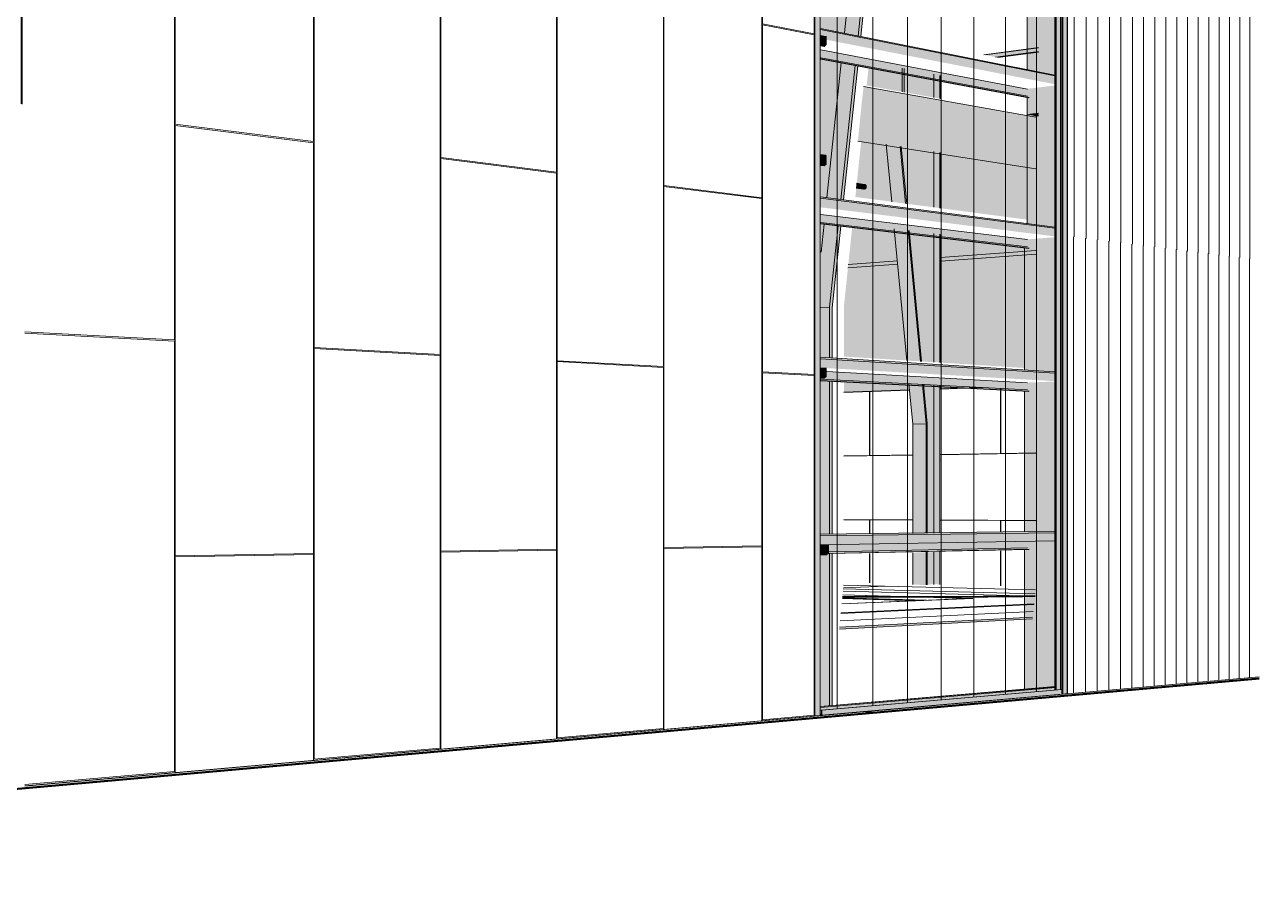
# Model space of a CAD drawing. Header units: inches. Extents: x 30681 to 92461, y -36095 to 66.
# Drawn here: x 30683.436 to 30683.992, y 59.827 to 60.216 of the extents above; entities that cross this region are included whole.
import ezdxf

# ---------------------------------------------------------------- set-up
doc = ezdxf.new("R2010")
doc.units = ezdxf.units.IN
doc.header["$MEASUREMENT"] = 0
doc.linetypes.add('Dash 1_16_', pattern=[0.125, 0.0625, -0.0625])
doc.linetypes.add('Hidden', pattern=[0.28125, 0.1875, -0.09375])
for name, color, linetype, lineweight in [('A-CLNG', 13, 'Continuous', 13), ('A-FLOR', 192, 'Continuous', 13), ('A-FLOR-CLRS', 90, 'Dash 1_16_', 9), ('A-FLOR-OTLN', 90, 'Continuous', 9), ('A-GLAZ-CURT', 52, 'Continuous', 9), ('A-GLAZ-CWMG', 51, 'Continuous', 9), ('A-PROP-SBCK', 71, 'Hidden', 50), ('A-WALL', 113, 'Continuous', 13), ('A-WALL-PATT', 111, 'Continuous', 13), ('C-TOPO', 7, 'Continuous', 9), ('Conc', 7, 'Continuous', 9), ('L-SITE-WALL', 31, 'Continuous', 13), ('M-HVAC-DUCT', 70, 'Continuous', 9), ('Q-SPCQ', 91, 'Continuous', 9), ('S-BEAM', 12, 'Continuous', 9)]:
    doc.layers.add(name, color=color, linetype=linetype, lineweight=lineweight)

# ---------------------------------------------------------------- blocks, each defined once
blk = doc.blocks.new('FP_14-Entrance - Xcel')
at = {"layer": 'A-WALL-PATT', "lineweight": 9}
for p, q in [((-2803.59179, 60.3128), (-2803.59179, 60.42628)), ((-2803.59132, 60.3133), (-2803.59132, 60.42616)), ((-2803.50705, 60.29677), (-2803.50705, 60.40367)), ((-2803.50663, 60.29613), (-2803.50663, 60.40356)), ((-2803.43085, 60.28129), (-2803.43085, 60.38334)), ((-2803.43048, 60.28175), (-2803.43048, 60.38324)), ((-2803.36196, 60.2683), (-2803.36196, 60.36495)), ((-2803.36162, 60.26773), (-2803.36162, 60.36486)), ((-2803.29937, 60.25555), (-2803.29937, 60.34825)), ((-2803.29906, 60.25597), (-2803.29906, 60.34817)), ((-2803.24227, 60.24482), (-2803.24227, 60.33301)), ((-2803.24198, 60.24431), (-2803.24198, 60.33294)), ((-2803.18995, 60.23412), (-2803.18995, 60.31905)), ((-2803.18969, 60.23451), (-2803.18969, 60.31898)), ((-2803.59132, 60.3133), (-2803.50705, 60.29677)), ((-2803.59179, 60.2005), (-2803.59179, 60.3128)), ((-2803.59132, 60.31271), (-2803.50705, 60.29621)), ((-2803.59132, 60.20044), (-2803.59132, 60.31271)), ((-2803.14184, 60.22512), (-2803.14184, 60.30622)), ((-2803.1416, 60.22465), (-2803.1416, 60.30615)), ((-2803.50705, 60.18986), (-2803.50705, 60.29621)), ((-2803.50663, 60.18981), (-2803.50663, 60.29613)), ((-2803.09745, 60.21601), (-2803.09745, 60.29437)), ((-2803.09723, 60.21637), (-2803.09723, 60.29431)), ((-2803.43085, 60.1803), (-2803.43085, 60.28129)), ((-2803.43048, 60.28175), (-2803.36196, 60.2683)), ((-2803.36196, 60.2678), (-2803.43048, 60.28122)), ((-2803.43048, 60.18025), (-2803.43048, 60.28122)), ((-2803.36196, 60.074), (-2803.36196, 60.2678)), ((-2803.36162, 60.17111), (-2803.36162, 60.26773)), ((-2803.29937, 60.16332), (-2803.29937, 60.25555)), ((-2803.29906, 60.25597), (-2803.24227, 60.24482)), ((-2803.29906, 60.25549), (-2803.24227, 60.24436)), ((-2803.29906, 60.07059), (-2803.29906, 60.25549)), ((-2803.24227, 60.06752), (-2803.24227, 60.24436)), ((-2803.24198, 60.15614), (-2803.24198, 60.24431)), ((-2803.18995, 60.14962), (-2803.18995, 60.23412)), ((-2803.18969, 60.23451), (-2803.14184, 60.22512)), ((-2803.14184, 60.2247), (-2803.18969, 60.23407)), ((-2803.18969, 60.06468), (-2803.18969, 60.23407)), ((-2803.14184, 60.06209), (-2803.14184, 60.2247)), ((-2803.1416, 60.14357), (-2803.1416, 60.22465)), ((-2803.09745, 60.13805), (-2803.09745, 60.21601)), ((-2803.09723, 60.21637), (-2803.07402, 60.21182)), ((-2803.09723, 60.21596), (-2803.07402, 60.21142)), ((-2803.09723, 60.05967), (-2803.09723, 60.21596)), ((-2803.29937, 60.16332), (-2803.36162, 60.17111)), ((-2803.36162, 60.1706), (-2803.29937, 60.16284)), ((-2803.36162, 59.97685), (-2803.36162, 60.1706)), ((-2803.29937, 59.9779), (-2803.29937, 60.16284)), ((-2803.18995, 60.14962), (-2803.24198, 60.15614)), ((-2803.24198, 60.15568), (-2803.18995, 60.14918)), ((-2803.24198, 59.97888), (-2803.24198, 60.15568)), ((-2803.18995, 59.97976), (-2803.18995, 60.14918)), ((-2803.09745, 60.13805), (-2803.1416, 60.14357)), ((-2803.1416, 60.14315), (-2803.09745, 60.13764)), ((-2803.1416, 59.98058), (-2803.1416, 60.14315)), ((-2803.09745, 59.98132), (-2803.09745, 60.13764)), ((-2803.36196, 60.074), (-2803.42931, 60.07764)), ((-2803.36196, 60.07349), (-2803.42931, 60.07711)), ((-2803.36196, 59.87969), (-2803.36196, 60.07349)), ((-2803.24227, 60.06752), (-2803.29906, 60.07059)), ((-2803.29906, 59.88522), (-2803.29906, 60.07011)), ((-2803.24227, 60.06706), (-2803.29906, 60.07011)), ((-2803.24227, 59.89022), (-2803.24227, 60.06706)), ((-2803.14184, 60.06209), (-2803.18969, 60.06468)), ((-2803.18969, 59.89485), (-2803.18969, 60.06424)), ((-2803.14184, 60.06167), (-2803.18969, 60.06424)), ((-2803.14184, 59.89905), (-2803.14184, 60.06167)), ((-2803.07402, 60.05842), (-2803.09723, 60.05967)), ((-2803.09723, 59.90298), (-2803.09723, 60.05927)), ((-2803.07402, 60.05802), (-2803.09723, 60.05927)), ((-2803.18995, 59.97976), (-2803.24198, 59.97888)), ((-2803.09745, 59.98132), (-2803.1416, 59.98058)), ((-2803.1416, 59.98015), (-2803.09745, 59.98092)), ((-2803.1416, 59.89865), (-2803.1416, 59.98015)), ((-2803.09745, 59.90255), (-2803.09745, 59.98092)), ((-2803.29937, 59.9779), (-2803.36162, 59.97685)), ((-2803.36162, 59.97635), (-2803.29937, 59.97742)), ((-2803.36162, 59.87922), (-2803.36162, 59.97635)), ((-2803.29937, 59.88472), (-2803.29937, 59.97742)), ((-2803.24198, 59.97842), (-2803.18995, 59.97932)), ((-2803.24198, 59.88979), (-2803.24198, 59.97842)), ((-2803.18995, 59.89438), (-2803.18995, 59.97932)), ((-2803.09723, 59.90298), (-2803.07402, 59.90502)), ((-2803.18969, 59.89485), (-2803.14184, 59.89905)), ((-2803.29906, 59.88522), (-2803.24227, 59.89022)), ((-2803.42931, 59.87377), (-2803.36196, 59.87969))]:
    blk.add_line(p, q, dxfattribs=at)
blk = doc.blocks.new('FP_28-Entrance - Xcel')
at = {"layer": 'A-WALL-PATT', "lineweight": 9}
for p, q in [((-2802.99013, 60.05212), (-2802.99013, 60.0229)), ((-2802.98997, 60.0229), (-2802.98997, 60.05211)), ((-2803.04907, 60.05076), (-2803.04907, 60.02201)), ((-2803.04892, 60.02201), (-2803.04892, 60.05077)), ((-2803.02957, 60.02215), (-2803.06055, 60.02169)), ((-2803.04907, 60.02201), (-2803.06055, 60.02184)), ((-2803.02957, 60.02231), (-2803.04892, 60.02201)), ((-2802.97413, 60.02298), (-2803.0172, 60.02234)), ((-2802.99013, 60.0229), (-2803.0172, 60.02249)), ((-2802.97413, 60.02314), (-2802.98997, 60.0229)), ((-2803.02957, 59.99302), (-2803.06055, 59.99317)), ((-2803.04907, 59.99296), (-2803.06055, 59.99302)), ((-2803.04907, 59.99296), (-2803.04907, 59.98668)), ((-2803.04892, 59.98668), (-2803.04892, 59.99296)), ((-2803.02957, 59.99287), (-2803.04892, 59.99296)), ((-2802.97413, 59.99276), (-2803.0172, 59.99296)), ((-2802.99013, 59.99268), (-2803.0172, 59.99281)), ((-2802.99013, 59.99268), (-2802.99013, 59.98744)), ((-2802.98997, 59.98744), (-2802.98997, 59.99268)), ((-2802.97413, 59.9926), (-2802.98997, 59.99268)), ((-2803.04907, 59.97785), (-2803.04907, 59.96466)), ((-2803.04892, 59.96466), (-2803.04892, 59.97785)), ((-2802.99013, 59.97911), (-2802.99013, 59.96323)), ((-2802.98997, 59.96323), (-2802.98997, 59.97911))]:
    blk.add_line(p, q, dxfattribs=at)
blk = doc.blocks.new('FP_36-Entrance - Xcel')
at = {"layer": 'A-WALL-PATT', "lineweight": 9}
for p, q in [((-2803.06368, 59.90793), (-2803.06368, 60.4442)), ((-2803.04759, 59.90932), (-2803.04759, 60.43879)), ((-2803.03197, 59.91066), (-2803.03197, 60.43353)), ((-2803.01681, 59.91197), (-2803.01681, 60.42843)), ((-2803.00208, 59.91323), (-2803.00208, 60.42348)), ((-2802.98778, 59.91447), (-2802.98778, 60.41866)), ((-2802.97387, 59.91566), (-2802.97387, 60.41398))]:
    blk.add_line(p, q, dxfattribs=at)
blk = doc.blocks.new('FP_37-Entrance - Xcel')
at = {"layer": 'A-WALL-PATT', "lineweight": 9}
for p, q in [((-2802.95692, 60.12043), (-2802.95692, 60.41252)), ((-2802.95156, 60.11976), (-2802.95156, 60.41069)), ((-2802.94627, 60.11909), (-2802.94627, 60.40889)), ((-2802.94103, 60.11844), (-2802.94103, 60.4071)), ((-2802.93585, 60.11779), (-2802.93585, 60.40534)), ((-2802.93072, 60.11715), (-2802.93072, 60.40359)), ((-2802.92565, 60.11652), (-2802.92565, 60.40186)), ((-2802.92064, 60.11589), (-2802.92064, 60.40015)), ((-2802.91568, 60.11527), (-2802.91568, 60.39846)), ((-2802.91077, 60.11465), (-2802.91077, 60.39679)), ((-2802.90592, 60.11405), (-2802.90592, 60.39513)), ((-2802.90111, 60.11345), (-2802.90111, 60.3935)), ((-2802.89636, 60.11285), (-2802.89636, 60.39188)), ((-2802.89165, 60.11226), (-2802.89165, 60.39027)), ((-2802.887, 60.11168), (-2802.887, 60.38869)), ((-2802.88239, 60.1111), (-2802.88239, 60.38712)), ((-2802.87783, 60.11053), (-2802.87783, 60.38556))]:
    blk.add_line(p, q, dxfattribs=at)
blk = doc.blocks.new('FP_38-Entrance - Xcel')
at = {"layer": 'A-WALL-PATT', "lineweight": 9}
for p, q in [((-2802.95717, 59.91497), (-2802.95717, 60.12046)), ((-2802.95181, 59.91544), (-2802.95181, 60.11979)), ((-2802.94651, 59.91591), (-2802.94651, 60.11912)), ((-2802.94127, 59.91637), (-2802.94127, 60.11847)), ((-2802.93609, 59.91683), (-2802.93609, 60.11782)), ((-2802.93096, 59.91729), (-2802.93096, 60.11718)), ((-2802.92589, 59.91773), (-2802.92589, 60.11655)), ((-2802.92087, 59.91818), (-2802.92087, 60.11592)), ((-2802.91591, 59.91861), (-2802.91591, 60.1153)), ((-2802.911, 59.91905), (-2802.911, 60.11468)), ((-2802.90614, 59.91948), (-2802.90614, 60.11407)), ((-2802.90133, 59.9199), (-2802.90133, 60.11347)), ((-2802.89658, 59.92032), (-2802.89658, 60.11288)), ((-2802.89187, 59.92074), (-2802.89187, 60.11229)), ((-2802.88721, 59.92115), (-2802.88721, 60.11171)), ((-2802.8826, 59.92156), (-2802.8826, 60.11113)), ((-2802.87804, 59.92196), (-2802.87804, 60.11056))]:
    blk.add_line(p, q, dxfattribs=at)

msp = doc.modelspace()

# ---------------------------------------------------------------- hatches: boundary and pattern name
at = {"layer": 'A-FLOR'}
msp.add_hatch(color=256, dxfattribs=at).paths.add_polyline_path([(30683.8028, 59.94382), (30683.88965, 59.94838), (30683.88965, 59.94924), (30683.8028, 59.94475)], flags=0)
at = {"layer": 'A-GLAZ-CWMG'}
for points in [[(30683.79168, 59.90472), (30683.79168, 60.44979), (30683.78843, 60.44877), (30683.78843, 60.43402), (30683.78881, 60.43386), (30683.78881, 60.28881), (30683.79128, 60.28813), (30683.79128, 59.90474)], [(30683.79168, 59.90472), (30683.79407, 59.90493), (30683.79407, 60.44686), (30683.79294, 60.44936), (30683.79168, 60.44979), (30683.79168, 59.93582)], [(30683.90332, 59.91457), (30683.90524, 59.91474), (30683.90524, 60.41348), (30683.90332, 60.41009), (30683.90332, 59.93571)], [(30683.90034, 59.91641), (30683.90216, 59.91659), (30683.90216, 60.41042), (30683.90112, 60.41077), (30683.90003, 60.40886), (30683.90034, 60.40876), (30683.90034, 59.9166)], [(30683.90016, 59.91639), (30683.90034, 59.91641), (30683.90034, 60.40876), (30683.90016, 60.40841), (30683.90016, 59.9166)], [(30683.90316, 59.91485), (30683.90316, 60.41006), (30683.90216, 60.41042), (30683.90216, 59.91656), (30683.90282, 59.91659), (30683.90282, 59.91487)], [(30683.90332, 59.91457), (30683.90332, 60.41009), (30683.90313, 60.41004), (30683.90313, 59.91458)], [(30683.79411, 59.90849), (30683.90016, 59.91751), (30683.90016, 59.91786), (30683.79411, 59.90889)], [(30683.79412, 59.90552), (30683.79468, 59.90557), (30683.79468, 59.90719), (30683.79459, 59.9072), (30683.79459, 59.9073), (30683.89974, 59.91635), (30683.89974, 59.91747), (30683.79412, 59.90849), (30683.79412, 59.90719)], [(30683.79473, 59.90499), (30683.90278, 59.91453), (30683.90278, 59.9166), (30683.79473, 59.90729)], [(30683.79473, 59.90499), (30683.79473, 59.90729), (30683.79454, 59.9073), (30683.79454, 59.90721), (30683.79464, 59.9072), (30683.79464, 59.90509), (30683.79443, 59.90511), (30683.79408, 59.90505), (30683.79408, 59.90503), (30683.79443, 59.90501)], [(30683.79408, 59.90507), (30683.79443, 59.90511), (30683.79408, 59.90513)]]:
    msp.add_hatch(color=256, dxfattribs=at).paths.add_polyline_path(points, flags=0)
h = msp.add_hatch(color=256, dxfattribs=at)
h.paths.add_polyline_path([(30683.89974, 59.91635), (30683.90016, 59.91639), (30683.90016, 59.91751), (30683.89974, 59.91747), (30683.89974, 59.9166)], flags=0)
h.paths.add_polyline_path([(30683.90016, 59.91786), (30683.90016, 60.40846), (30683.89964, 60.40832), (30683.89964, 59.91789), (30683.89974, 59.91788)], flags=0)
at = {"layer": 'L-SITE-WALL'}
for points in [[(30683.90524, 60.12078), (30683.90542, 60.1208), (30683.90542, 60.41353), (30683.90524, 60.41348), (30683.90524, 60.1215)], [(30683.90542, 59.91473), (30683.90542, 60.1208), (30683.90524, 60.12078), (30683.90524, 59.91474)]]:
    msp.add_hatch(color=256, dxfattribs=at).paths.add_polyline_path(points, flags=0)
h = msp.add_hatch(color=256, dxfattribs=at)
h.paths.add_polyline_path([(30683.90216, 60.12054), (30683.90316, 60.12062), (30683.90316, 60.41006), (30683.90216, 60.41042), (30683.90216, 60.12064)], flags=0)
h.paths.add_polyline_path([(30683.89968, 60.12483), (30683.89968, 60.18859), (30683.88738, 60.18707), (30683.88733, 60.18701), (30683.88733, 60.18371), (30683.8881, 60.18317), (30683.888, 60.18304), (30683.88717, 60.18321), (30683.88717, 60.1265), (30683.89615, 60.1253)], flags=0)
h.paths.add_polyline_path([(30683.89968, 60.19329), (30683.89968, 60.2569), (30683.88744, 60.25486), (30683.88733, 60.2548), (30683.88733, 60.25148), (30683.8881, 60.25098), (30683.888, 60.25084), (30683.88717, 60.25106), (30683.88717, 60.19588), (30683.8943, 60.1944)], flags=0)
h.paths.add_polyline_path([(30683.89968, 60.26175), (30683.89968, 60.32522), (30683.88733, 60.32261), (30683.88733, 60.31925), (30683.8881, 60.31878), (30683.888, 60.31864), (30683.88717, 60.31892), (30683.88717, 60.26525), (30683.89684, 60.26254)], flags=0)
h.paths.add_polyline_path([(30683.89968, 60.3302), (30683.89968, 60.40834), (30683.89376, 60.41041), (30683.88897, 60.40913), (30683.88897, 60.39541), (30683.88717, 60.39495), (30683.88717, 60.33463), (30683.89533, 60.33174)], flags=0)
h = msp.add_hatch(color=256, dxfattribs=at)
h.paths.add_polyline_path([(30683.80475, 60.05036), (30683.83429, 60.05139), (30683.83402, 60.05431), (30683.80475, 60.05587)], flags=0)
h.paths.add_polyline_path([(30683.84833, 60.05188), (30683.86727, 60.05254), (30683.84833, 60.05355)], flags=0)
h.paths.add_polyline_path([(30683.89117, 60.06106), (30683.89117, 60.11639), (30683.84833, 60.12156), (30683.84833, 60.06378), (30683.88623, 60.06138)], flags=0)
h.paths.add_polyline_path([(30683.83304, 60.06475), (30683.82746, 60.12408), (30683.80863, 60.12636), (30683.80475, 60.08926), (30683.80475, 60.06654), (30683.83037, 60.06492)], flags=0)
h.paths.add_polyline_path([(30683.89226, 60.1275), (30683.89226, 60.15143), (30683.84833, 60.15835), (30683.84833, 60.13332), (30683.87822, 60.12936)], flags=0)
h.paths.add_polyline_path([(30683.82633, 60.13623), (30683.82389, 60.16219), (30683.81257, 60.16397), (30683.81053, 60.14458), (30683.81417, 60.14408), (30683.81448, 60.14395), (30683.81464, 60.14384), (30683.81481, 60.14364), (30683.81491, 60.14339), (30683.81495, 60.14311), (30683.81491, 60.14283), (30683.81481, 60.14256), (30683.81464, 60.14232), (30683.81442, 60.14213), (30683.81417, 60.14199), (30683.81389, 60.14193), (30683.81323, 60.142), (30683.81031, 60.14239), (30683.80989, 60.13841), (30683.82375, 60.13658)], flags=0)
h.paths.add_polyline_path([(30683.89226, 60.17463), (30683.89226, 60.17496), (30683.89113, 60.17483)], flags=0)
h = msp.add_hatch(color=256, dxfattribs=at)
h.paths.add_polyline_path([(30683.90316, 59.91486), (30683.90316, 60.12062), (30683.90216, 60.12054), (30683.90216, 59.91656), (30683.90282, 59.91659), (30683.90282, 59.91488)], flags=0)
h.paths.add_polyline_path([(30683.88609, 59.91669), (30683.89968, 59.91788), (30683.89968, 59.98359), (30683.88733, 59.98337), (30683.88733, 59.98041), (30683.8881, 59.97977), (30683.888, 59.97965), (30683.88609, 59.97961), (30683.88609, 59.91778)], flags=0)
h.paths.add_polyline_path([(30683.88609, 59.98774), (30683.89968, 59.98791), (30683.89968, 60.0553), (30683.88733, 60.05482), (30683.88733, 60.05149), (30683.8881, 60.05089), (30683.888, 60.05076), (30683.88609, 60.05084), (30683.88609, 59.98852)], flags=0)
h.paths.add_polyline_path([(30683.89968, 60.05972), (30683.89968, 60.12027), (30683.88733, 60.11928), (30683.88733, 60.11595), (30683.8881, 60.11537), (30683.888, 60.11525), (30683.88609, 60.11548), (30683.88609, 60.06059), (30683.89284, 60.06016)], flags=0)
at = {"layer": 'M-HVAC-DUCT'}
for points in [[(30683.89106, 60.16589), (30683.89112, 60.17433), (30683.81359, 60.18812), (30683.81259, 60.17917), (30683.88149, 60.16751)], [(30683.89116, 60.15152), (30683.89106, 60.16589), (30683.81259, 60.17917), (30683.81107, 60.1639), (30683.8587, 60.15654)], [(30683.89118, 60.15118), (30683.89116, 60.15152), (30683.81107, 60.1639), (30683.81105, 60.16354), (30683.85872, 60.15619)]]:
    msp.add_hatch(color=256, dxfattribs=at).paths.add_polyline_path(points, flags=0)
at = {"layer": 'Q-SPCQ'}
for points in [[(30683.81379, 60.14191), (30683.81406, 60.14197), (30683.81438, 60.14215), (30683.81454, 60.14229), (30683.8147, 60.14253), (30683.81481, 60.1428), (30683.81485, 60.14309), (30683.81032, 60.1437), (30683.81018, 60.14236), (30683.81352, 60.14192)], [(30683.81485, 60.14309), (30683.81481, 60.14336), (30683.8147, 60.14361), (30683.81454, 60.14382), (30683.81432, 60.14397), (30683.81406, 60.14405), (30683.81041, 60.14451), (30683.81032, 60.1437), (30683.81437, 60.14315)]]:
    msp.add_hatch(color=256, dxfattribs=at).paths.add_polyline_path(points, flags=0)
at = {"layer": 'S-BEAM'}
h = msp.add_hatch(color=256, dxfattribs=at)
h.paths.add_polyline_path([(30683.79821, 59.90926), (30683.79942, 59.90936), (30683.79942, 59.97782), (30683.79821, 59.97779), (30683.79821, 59.91488)], flags=0)
h.paths.add_polyline_path([(30683.79821, 59.98665), (30683.79942, 59.98666), (30683.79942, 60.05534), (30683.79821, 60.0554), (30683.79821, 59.98854)], flags=0)
h.paths.add_polyline_path([(30683.79942, 60.06592), (30683.79942, 60.08849), (30683.8033, 60.12518), (30683.80207, 60.12532), (30683.79821, 60.08882), (30683.79821, 60.06599), (30683.79928, 60.06593)], flags=0)
h.paths.add_polyline_path([(30683.80457, 60.13712), (30683.81095, 60.1974), (30683.80973, 60.19762), (30683.80334, 60.13728), (30683.80434, 60.13715)], flags=0)
h.paths.add_polyline_path([(30683.81236, 60.21077), (30683.81848, 60.26859), (30683.81729, 60.2689), (30683.81115, 60.21101), (30683.81179, 60.21088)], flags=0)
h.paths.add_polyline_path([(30683.82004, 60.28335), (30683.82591, 60.33878), (30683.82473, 60.33916), (30683.81885, 60.28367), (30683.81914, 60.28359)], flags=0)
h.paths.add_polyline_path([(30683.78324, 60.29048), (30683.78324, 60.35261), (30683.78254, 60.35284), (30683.78216, 60.35274), (30683.78216, 60.29077), (30683.78247, 60.29069)], flags=0)
h.paths.add_polyline_path([(30683.78216, 60.36645), (30683.78324, 60.36674), (30683.78324, 60.42461), (30683.78216, 60.42495), (30683.78216, 60.36727)], flags=0)
h = msp.add_hatch(color=256, dxfattribs=at)
h.paths.add_polyline_path([(30683.79443, 60.11357), (30683.79577, 60.1261), (30683.79443, 60.12625), (30683.79443, 60.11633)], flags=0)
h.paths.add_polyline_path([(30683.79705, 60.13812), (30683.80352, 60.19883), (30683.79443, 60.20052), (30683.79443, 60.15761), (30683.797, 60.1572), (30683.79708, 60.15701), (30683.79708, 60.15328), (30683.7962, 60.15243), (30683.79443, 60.15268), (30683.79443, 60.13846), (30683.79501, 60.13839)], flags=0)
h.paths.add_polyline_path([(30683.80495, 60.2123), (30683.81116, 60.27053), (30683.79443, 60.2748), (30683.79443, 60.21439), (30683.80356, 60.21258)], flags=0)
h.paths.add_polyline_path([(30683.81274, 60.28539), (30683.81796, 60.33434), (30683.81751, 60.33423), (30683.79443, 60.34156), (30683.79443, 60.29033), (30683.80926, 60.28633)], flags=0)
h.paths.add_polyline_path([(30683.81838, 60.33823), (30683.81869, 60.3412), (30683.79443, 60.34907), (30683.79443, 60.34593), (30683.81703, 60.33867)], flags=0)
h.paths.add_polyline_path([(30683.84045, 60.3506), (30683.88727, 60.35108), (30683.88727, 60.38855), (30683.82783, 60.40693), (30683.82783, 60.3549), (30683.83882, 60.35116)], flags=0)
h.paths.add_polyline_path([(30683.81751, 60.35841), (30683.81751, 60.41012), (30683.79443, 60.41726), (30683.79443, 60.36626), (30683.81315, 60.35989)], flags=0)
h = msp.add_hatch(color=256, dxfattribs=at)
h.paths.add_polyline_path([(30683.79439, 60.08859), (30683.79821, 60.08882), (30683.80207, 60.12532), (30683.79577, 60.1261), (30683.79443, 60.11357), (30683.79441, 60.10244)], flags=0)
h.paths.add_polyline_path([(30683.80334, 60.13728), (30683.80973, 60.19762), (30683.80352, 60.19883), (30683.79705, 60.13812), (30683.798, 60.138)], flags=0)
h.paths.add_polyline_path([(30683.81115, 60.21101), (30683.81729, 60.2689), (30683.81116, 60.27053), (30683.80495, 60.2123), (30683.80919, 60.21142)], flags=0)
h.paths.add_polyline_path([(30683.81885, 60.28367), (30683.82473, 60.33916), (30683.81869, 60.3412), (30683.81838, 60.33823), (30683.82247, 60.33686), (30683.82246, 60.33537), (30683.81796, 60.33434), (30683.81274, 60.28539)], flags=0)
for points in [[(30683.89965, 60.19287), (30683.89966, 60.19328), (30683.79414, 60.21428), (30683.79412, 60.21383), (30683.89928, 60.19295)], [(30683.89965, 60.18951), (30683.89965, 60.19287), (30683.79412, 60.21383), (30683.79412, 60.2101), (30683.87739, 60.19385)], [(30683.79677, 60.20702), (30683.79677, 60.21074), (30683.79412, 60.21126), (30683.79412, 60.20753)], [(30683.89965, 60.18916), (30683.89965, 60.18951), (30683.79677, 60.20958), (30683.79678, 60.20919), (30683.899, 60.18928)], [(30683.7959, 60.20613), (30683.79677, 60.20702), (30683.79412, 60.20753), (30683.79414, 60.20647)], [(30683.88733, 60.18697), (30683.88738, 60.18707), (30683.88744, 60.18709), (30683.79434, 60.20477), (30683.79434, 60.20465), (30683.87762, 60.18882)], [(30683.88733, 60.18371), (30683.88733, 60.18697), (30683.79434, 60.20465), (30683.79434, 60.20108), (30683.87762, 60.18553)], [(30683.86835, 60.20233), (30683.89228, 60.20553), (30683.89228, 60.20572), (30683.8678, 60.20244)], [(30683.86862, 60.20227), (30683.89226, 60.20543), (30683.89226, 60.20553), (30683.86845, 60.2023), (30683.86848, 60.2023)], [(30683.87296, 60.20138), (30683.89226, 60.20394), (30683.89226, 60.20543), (30683.86862, 60.20227), (30683.87241, 60.20149)], [(30683.87403, 60.20116), (30683.89226, 60.20358), (30683.89226, 60.20394), (30683.87296, 60.20138)], [(30683.8881, 60.18317), (30683.88733, 60.18371), (30683.79434, 60.20108), (30683.79432, 60.20065), (30683.8776, 60.18513)], [(30683.888, 60.18304), (30683.8881, 60.18317), (30683.79432, 60.20065), (30683.79433, 60.20049), (30683.87761, 60.18498)], [(30683.83093, 60.18571), (30683.83093, 60.19636), (30683.82762, 60.19699), (30683.82762, 60.18631), (30683.83049, 60.18579)], [(30683.83189, 60.18554), (30683.83189, 60.19618), (30683.83093, 60.19636), (30683.83093, 60.18571), (30683.83166, 60.18558)], [(30683.8873, 60.17554), (30683.89228, 60.17611), (30683.89228, 60.17616), (30683.88715, 60.17557)], [(30683.88841, 60.17534), (30683.89228, 60.17578), (30683.89228, 60.17611), (30683.8873, 60.17554), (30683.8884, 60.17534)], [(30683.89056, 60.17495), (30683.89228, 60.17514), (30683.89228, 60.17578), (30683.88841, 60.17534), (30683.88891, 60.17525)], [(30683.89089, 60.17488), (30683.89226, 60.17504), (30683.89226, 60.17514), (30683.89066, 60.17492)], [(30683.89226, 60.17463), (30683.89226, 60.17504), (30683.89089, 60.17488)], [(30683.79677, 60.15692), (30683.79669, 60.15712), (30683.79649, 60.15718), (30683.79412, 60.15749), (30683.79412, 60.15731)], [(30683.79677, 60.1532), (30683.79677, 60.15692), (30683.79412, 60.15731), (30683.79412, 60.15358)], [(30683.7959, 60.15235), (30683.79677, 60.1532), (30683.79412, 60.15358), (30683.79414, 60.1526)], [(30683.89965, 60.12432), (30683.89966, 60.12483), (30683.79414, 60.13839), (30683.79412, 60.13783), (30683.89928, 60.12437)], [(30683.89965, 60.12096), (30683.89965, 60.12432), (30683.79412, 60.13783), (30683.79412, 60.1341), (30683.85456, 60.12657)], [(30683.89965, 60.12063), (30683.89965, 60.12096), (30683.79412, 60.1341), (30683.79413, 60.13374), (30683.899, 60.12072)], [(30683.88733, 60.1192), (30683.88739, 60.1193), (30683.88744, 60.11932), (30683.79434, 60.13058), (30683.79434, 60.13047), (30683.85478, 60.12315)], [(30683.88733, 60.11595), (30683.88733, 60.1192), (30683.79434, 60.13047), (30683.79434, 60.12691), (30683.85478, 60.11978)], [(30683.8881, 60.11537), (30683.88733, 60.11595), (30683.79434, 60.12691), (30683.79432, 60.12638), (30683.88715, 60.11548)], [(30683.888, 60.11525), (30683.8881, 60.11537), (30683.79432, 60.12638), (30683.79433, 60.12623), (30683.85477, 60.11914)], [(30683.89965, 60.05912), (30683.89966, 60.05972), (30683.79414, 60.06621), (30683.79412, 60.06554), (30683.89928, 60.05914)], [(30683.89965, 60.05576), (30683.89965, 60.05912), (30683.79412, 60.06554), (30683.79412, 60.06181), (30683.85456, 60.05834)], [(30683.89965, 60.05546), (30683.89965, 60.05576), (30683.79412, 60.06181), (30683.79412, 60.06159), (30683.79669, 60.06145), (30683.79678, 60.06134), (30683.899, 60.0555)], [(30683.79677, 60.06124), (30683.79669, 60.06145), (30683.79412, 60.06159), (30683.79412, 60.06139)], [(30683.79677, 60.05752), (30683.79677, 60.06124), (30683.79412, 60.06139), (30683.79412, 60.05767)], [(30683.7959, 60.05673), (30683.79677, 60.05752), (30683.79412, 60.05767), (30683.79414, 60.05682)], [(30683.88733, 60.05149), (30683.88733, 60.05475), (30683.79699, 60.05978), (30683.79699, 60.05755), (30683.7961, 60.05675), (30683.79434, 60.05685), (30683.79434, 60.05636), (30683.85478, 60.05319)], [(30683.88733, 60.05475), (30683.88739, 60.05484), (30683.88744, 60.05486), (30683.79699, 60.05988), (30683.79699, 60.05978), (30683.85478, 60.05656)], [(30683.8881, 60.05089), (30683.88733, 60.05149), (30683.79434, 60.05636), (30683.79432, 60.05574), (30683.85477, 60.05261)], [(30683.888, 60.05076), (30683.8881, 60.05089), (30683.79432, 60.05574), (30683.79433, 60.0556), (30683.85477, 60.05248)], [(30683.79412, 59.98582), (30683.89965, 59.98721), (30683.89966, 59.98792), (30683.79414, 59.9866)], [(30683.79412, 59.98209), (30683.89965, 59.98385), (30683.89965, 59.98721), (30683.79412, 59.98582), (30683.79412, 59.9844)], [(30683.79778, 59.98187), (30683.89965, 59.98362), (30683.89965, 59.98385), (30683.79412, 59.98209), (30683.79412, 59.98189), (30683.79772, 59.98195), (30683.79778, 59.98187)], [(30683.79412, 59.98168), (30683.79781, 59.98174), (30683.79773, 59.98193), (30683.79772, 59.98195), (30683.79412, 59.98189), (30683.79412, 59.98168)], [(30683.79412, 59.97795), (30683.79781, 59.97802), (30683.79781, 59.98174), (30683.79412, 59.98168)], [(30683.79774, 59.97778), (30683.888, 59.97965), (30683.8881, 59.97977), (30683.79789, 59.97791), (30683.79776, 59.9778)], [(30683.79789, 59.97791), (30683.8881, 59.97977), (30683.88733, 59.98041), (30683.79803, 59.97863), (30683.79802, 59.97802)], [(30683.79803, 59.97863), (30683.88733, 59.98041), (30683.88733, 59.98337), (30683.79799, 59.98186), (30683.79803, 59.98173), (30683.79803, 59.97872)], [(30683.79414, 59.97722), (30683.79694, 59.97728), (30683.79781, 59.97802), (30683.79412, 59.97795), (30683.79413, 59.97746)]]:
    msp.add_hatch(color=256, dxfattribs=at).paths.add_polyline_path(points, flags=0)
h = msp.add_hatch(color=256, dxfattribs=at)
h.paths.add_polyline_path([(30683.84229, 59.96384), (30683.84519, 59.96395), (30683.84519, 59.97847), (30683.84229, 59.97841), (30683.84229, 59.97718)], flags=0)
h.paths.add_polyline_path([(30683.84229, 59.98702), (30683.84519, 59.98705), (30683.84519, 60.04922), (30683.84508, 60.04914), (30683.84519, 60.04965), (30683.84519, 60.05371), (30683.84063, 60.05395), (30683.84229, 60.03625), (30683.84229, 59.98843)], flags=0)
h.paths.add_polyline_path([(30683.84519, 60.06398), (30683.84519, 60.10819), (30683.84508, 60.10812), (30683.84519, 60.10862), (30683.84519, 60.12194), (30683.83413, 60.12326), (30683.83966, 60.06432), (30683.84234, 60.06416)], flags=0)
h.paths.add_polyline_path([(30683.84519, 60.13373), (30683.84519, 60.15884), (30683.83058, 60.1611), (30683.833, 60.13532), (30683.84392, 60.1339)], flags=0)
h.paths.add_polyline_path([(30683.84519, 60.18317), (30683.84519, 60.19368), (30683.83191, 60.19619), (30683.83191, 60.18554), (30683.84465, 60.18327)], flags=0)
h.paths.add_polyline_path([(30683.82762, 60.18631), (30683.82762, 60.19699), (30683.81609, 60.19917), (30683.81497, 60.18857), (30683.82114, 60.18747)], flags=0)
h = msp.add_hatch(color=256, dxfattribs=at)
h.paths.add_polyline_path([(30683.8418, 59.96367), (30683.84227, 59.96368), (30683.84227, 59.97841), (30683.8418, 59.9784), (30683.8418, 59.97718)], flags=0)
h.paths.add_polyline_path([(30683.84787, 59.96388), (30683.8481, 59.96389), (30683.8481, 59.97853), (30683.84787, 59.97853), (30683.84787, 59.97718)], flags=0)
h.paths.add_polyline_path([(30683.8418, 59.98701), (30683.84227, 59.98702), (30683.84227, 60.03632), (30683.84062, 60.05395), (30683.84014, 60.05397), (30683.8418, 60.03625), (30683.8418, 59.98843)], flags=0)
h.paths.add_polyline_path([(30683.84787, 59.98709), (30683.8481, 59.98709), (30683.8481, 60.01929), (30683.84821, 60.01929), (30683.84815, 60.05078), (30683.8481, 60.05087), (30683.84815, 60.05109), (30683.84817, 60.05187), (30683.84832, 60.05188), (30683.84833, 60.05198), (30683.84833, 60.05355), (30683.84787, 60.05357), (30683.84787, 59.98843)], flags=0)
h.paths.add_polyline_path([(30683.84833, 60.06378), (30683.84833, 60.12156), (30683.84787, 60.12162), (30683.84787, 60.06381), (30683.84813, 60.06379)], flags=0)
h.paths.add_polyline_path([(30683.83964, 60.06432), (30683.83412, 60.12325), (30683.83363, 60.12331), (30683.83916, 60.06435), (30683.83927, 60.06435)], flags=0)
h.paths.add_polyline_path([(30683.84833, 60.13332), (30683.84833, 60.15835), (30683.84787, 60.15842), (30683.84787, 60.13338), (30683.84799, 60.13336)], flags=0)
h.paths.add_polyline_path([(30683.83298, 60.13532), (30683.83055, 60.1611), (30683.83008, 60.16117), (30683.8325, 60.13538), (30683.83288, 60.13533)], flags=0)
h.paths.add_polyline_path([(30683.84833, 60.1826), (30683.84833, 60.19308), (30683.84787, 60.19316), (30683.8479, 60.18268)], flags=0)
h = msp.add_hatch(color=256, dxfattribs=at)
h.paths.add_polyline_path([(30683.84787, 59.96388), (30683.84787, 59.97853), (30683.84519, 59.97847), (30683.84519, 59.96395)], flags=0)
h.paths.add_polyline_path([(30683.84519, 59.98705), (30683.84787, 59.98709), (30683.84787, 60.05357), (30683.84519, 60.05371), (30683.84519, 59.98843)], flags=0)
h.paths.add_polyline_path([(30683.84787, 60.06381), (30683.84787, 60.12162), (30683.84519, 60.12194), (30683.84519, 60.06398)], flags=0)
h.paths.add_polyline_path([(30683.84787, 60.13338), (30683.84787, 60.15842), (30683.84519, 60.15884), (30683.84519, 60.13373)], flags=0)
h.paths.add_polyline_path([(30683.84787, 60.18269), (30683.84787, 60.19316), (30683.84519, 60.19368), (30683.84519, 60.18317)], flags=0)
h = msp.add_hatch(color=256, dxfattribs=at)
h.paths.add_polyline_path([(30683.83569, 60.0361), (30683.8418, 60.03625), (30683.84014, 60.05397), (30683.83397, 60.0543), (30683.83463, 60.04732)], flags=0)
h.paths.add_polyline_path([(30683.83916, 60.06435), (30683.83363, 60.12331), (30683.82738, 60.12407), (30683.83298, 60.06474)], flags=0)
h.paths.add_polyline_path([(30683.8325, 60.13538), (30683.83008, 60.16117), (30683.82379, 60.16216), (30683.82623, 60.13621), (30683.83171, 60.13549)], flags=0)
h = msp.add_hatch(color=256, dxfattribs=at)
h.paths.add_polyline_path([(30683.80654, 60.10646), (30683.82897, 60.10811), (30683.82884, 60.10953), (30683.80669, 60.10788)], flags=0)
h.paths.add_polyline_path([(30683.84833, 60.10953), (30683.89117, 60.11268), (30683.89117, 60.11417), (30683.84833, 60.11098)], flags=0)
h = msp.add_hatch(color=256, dxfattribs=at)
h.paths.add_polyline_path([(30683.79439, 59.90892), (30683.79821, 59.90926), (30683.79821, 59.97779), (30683.79776, 59.97778), (30683.79716, 59.97727), (30683.79439, 59.97721), (30683.79439, 59.91058)], flags=0)
h.paths.add_polyline_path([(30683.79439, 59.9866), (30683.79821, 59.98665), (30683.79821, 60.0554), (30683.79439, 60.05561), (30683.79439, 59.99133)], flags=0)
h.paths.add_polyline_path([(30683.79821, 60.06599), (30683.79821, 60.08882), (30683.79439, 60.08859), (30683.79439, 60.06624), (30683.79701, 60.06607)], flags=0)
h = msp.add_hatch(color=256, dxfattribs=at)
h.paths.add_polyline_path([(30683.80475, 60.05036), (30683.83429, 60.05139), (30683.83429, 60.05144), (30683.80475, 60.05041)], flags=0)
h.paths.add_polyline_path([(30683.84833, 60.05188), (30683.86727, 60.05254), (30683.86668, 60.05257), (30683.84833, 60.05193)], flags=0)
h = msp.add_hatch(color=256, dxfattribs=at)
h.paths.add_polyline_path([(30683.8418, 59.96367), (30683.8418, 59.9784), (30683.83569, 59.97827), (30683.83569, 59.96382)], flags=0)
h.paths.add_polyline_path([(30683.83569, 59.98693), (30683.8418, 59.98701), (30683.8418, 60.03625), (30683.83569, 60.0361), (30683.83569, 59.98843)], flags=0)

# ---------------------------------------------------------------- linework, layer by layer
at = {"layer": 'A-CLNG'}
msp.add_line((30683.86778, 60.20244), (30683.89226, 60.20572), dxfattribs=at)
at = {"layer": 'A-FLOR'}
for p, q in [((30683.8028, 59.94475), (30683.88965, 59.94924)), ((30683.88965, 59.94838), (30683.8028, 59.94382))]:
    msp.add_line(p, q, dxfattribs=at)
at = {"layer": 'A-FLOR-CLRS', "linetype": 'Continuous'}
for p, q in [((30683.89069, 59.95858), (30683.80436, 59.96091)), ((30683.89081, 59.95967), (30683.80446, 59.96194)), ((30683.89028, 59.95484), (30683.80339, 59.95084)), ((30683.80306, 59.9475), (30683.88993, 59.95177))]:
    msp.add_line(p, q, dxfattribs=at)
at = {"layer": 'A-FLOR-OTLN'}
for p, q in [((30683.8045, 59.96243), (30683.82366, 59.96311)), ((30683.80462, 59.96363), (30683.89101, 59.96146)), ((30683.80462, 59.96359), (30683.89101, 59.96142)), ((30683.8038, 59.95512), (30683.86275, 59.9576)), ((30683.80381, 59.95522), (30683.86058, 59.95761)), ((30683.80403, 59.95756), (30683.83673, 59.95661)), ((30683.80404, 59.95762), (30683.83748, 59.95664)), ((30683.80406, 59.95788), (30683.84122, 59.95679)), ((30683.80407, 59.95793), (30683.84196, 59.95683)), ((30683.86058, 59.95761), (30683.80419, 59.9592)), ((30683.86275, 59.9576), (30683.8042, 59.95924)), ((30683.8903, 59.95503), (30683.80341, 59.95105)), ((30683.89031, 59.95515), (30683.80342, 59.95118))]:
    msp.add_line(p, q, dxfattribs=at)
for points in [[(30683.80411, 59.95822, 0), (30683.80663, 59.95821, 0), (30683.80914, 59.9582, 0), (30683.81165, 59.95819, 0), (30683.81414, 59.95817, 0), (30683.81662, 59.95816, 0), (30683.8191, 59.95816, 0), (30683.82156, 59.95815, 0), (30683.82401, 59.95814, 0), (30683.82645, 59.95814, 0), (30683.82887, 59.95813, 0), (30683.83128, 59.95813, 0), (30683.83368, 59.95813, 0), (30683.83606, 59.95813, 0), (30683.83843, 59.95813, 0), (30683.84077, 59.95813, 0), (30683.84311, 59.95813, 0), (30683.84542, 59.95814, 0), (30683.84772, 59.95814, 0), (30683.84999, 59.95815, 0), (30683.85225, 59.95815, 0), (30683.85449, 59.95816, 0), (30683.85671, 59.95817, 0), (30683.8589, 59.95818, 0), (30683.86108, 59.95819, 0), (30683.86323, 59.95821, 0), (30683.86536, 59.95822, 0), (30683.86747, 59.95823, 0), (30683.86955, 59.95825, 0), (30683.87161, 59.95827, 0), (30683.87364, 59.95829, 0), (30683.87565, 59.9583, 0), (30683.87763, 59.95832, 0), (30683.87959, 59.95835, 0), (30683.88152, 59.95837, 0), (30683.88342, 59.95839, 0), (30683.8853, 59.95841, 0), (30683.88715, 59.95844, 0), (30683.88896, 59.95847, 0), (30683.89075, 59.95849, 0)], [(30683.80412, 59.95827, 0), (30683.80665, 59.95826, 0), (30683.80917, 59.95824, 0), (30683.81168, 59.95823, 0), (30683.81418, 59.95822, 0), (30683.81667, 59.95821, 0), (30683.81915, 59.9582, 0), (30683.82162, 59.9582, 0), (30683.82408, 59.95819, 0), (30683.82652, 59.95819, 0), (30683.82895, 59.95818, 0), (30683.83137, 59.95818, 0), (30683.83377, 59.95818, 0), (30683.83616, 59.95818, 0), (30683.83852, 59.95818, 0), (30683.84088, 59.95818, 0), (30683.84321, 59.95818, 0), (30683.84553, 59.95819, 0), (30683.84783, 59.95819, 0), (30683.8501, 59.9582, 0), (30683.85236, 59.95821, 0), (30683.8546, 59.95822, 0), (30683.85682, 59.95823, 0), (30683.85901, 59.95824, 0), (30683.86119, 59.95825, 0), (30683.86334, 59.95826, 0), (30683.86546, 59.95828, 0), (30683.86757, 59.95829, 0), (30683.86965, 59.95831, 0), (30683.8717, 59.95833, 0), (30683.87373, 59.95834, 0), (30683.87573, 59.95836, 0), (30683.87771, 59.95838, 0), (30683.87966, 59.95841, 0), (30683.88158, 59.95843, 0), (30683.88347, 59.95845, 0), (30683.88534, 59.95848, 0), (30683.88717, 59.9585, 0), (30683.88898, 59.95853, 0), (30683.89076, 59.95856, 0)], [(30683.80415, 59.9585, 0), (30683.8066, 59.95849, 0), (30683.80905, 59.95848, 0), (30683.81148, 59.95847, 0), (30683.81391, 59.95846, 0), (30683.81632, 59.95845, 0), (30683.81873, 59.95844, 0), (30683.82112, 59.95844, 0), (30683.82349, 59.95843, 0), (30683.82586, 59.95843, 0), (30683.82821, 59.95843, 0), (30683.83054, 59.95842, 0), (30683.83286, 59.95842, 0), (30683.83517, 59.95842, 0), (30683.83745, 59.95843, 0), (30683.83972, 59.95843, 0), (30683.84197, 59.95843, 0), (30683.84421, 59.95844, 0), (30683.84642, 59.95845, 0), (30683.84862, 59.95845, 0), (30683.85079, 59.95846, 0), (30683.85294, 59.95847, 0), (30683.85507, 59.95848, 0), (30683.85718, 59.95849, 0), (30683.85927, 59.95851, 0), (30683.86133, 59.95852, 0), (30683.86337, 59.95854, 0), (30683.86539, 59.95855, 0), (30683.86738, 59.95857, 0), (30683.86935, 59.95859, 0), (30683.87129, 59.95861, 0), (30683.8732, 59.95863, 0), (30683.87509, 59.95865, 0), (30683.87695, 59.95867, 0), (30683.87878, 59.9587, 0), (30683.88058, 59.95872, 0), (30683.88236, 59.95875, 0), (30683.88411, 59.95877, 0), (30683.88582, 59.9588, 0), (30683.88751, 59.95883, 0), (30683.88917, 59.95886, 0), (30683.8908, 59.95889, 0)]]:
    msp.add_polyline3d(points, dxfattribs=at)
at = {"layer": 'A-GLAZ-CWMG'}
for p, q in [((30683.79168, 60.44979), (30683.79168, 59.90472)), ((30683.79407, 60.44686), (30683.79407, 59.90493)), ((30683.90524, 59.91474), (30683.90524, 60.41348)), ((30683.89964, 59.91789), (30683.89964, 60.40832)), ((30683.90016, 59.91639), (30683.90016, 60.40846)), ((30683.90034, 59.91641), (30683.90034, 60.40876)), ((30683.90216, 59.91656), (30683.90216, 60.41042)), ((30683.90313, 59.91458), (30683.90313, 60.41004)), ((30683.90332, 59.91457), (30683.90332, 60.41009)), ((30683.79411, 59.90889), (30683.90016, 59.91786)), ((30683.79411, 59.90849), (30683.90016, 59.91751)), ((30683.79412, 59.90897), (30683.89964, 59.91789)), ((30683.79454, 59.9073), (30683.9026, 59.91661)), ((30683.79473, 59.90729), (30683.90278, 59.9166)), ((30683.79473, 59.90499), (30683.90278, 59.91453)), ((30683.89964, 59.91789), (30683.90016, 59.91786)), ((30683.89974, 59.91747), (30683.89974, 59.91635)), ((30683.90016, 59.91786), (30683.90016, 59.91751)), ((30683.9026, 59.91661), (30683.90278, 59.9166)), ((30683.90278, 59.9166), (30683.90278, 59.91453)), ((30683.90316, 59.91485), (30683.90282, 59.91487)), ((30683.90332, 59.91457), (30683.90313, 59.91458)), ((30683.90524, 59.91474), (30683.90332, 59.91457)), ((30683.79168, 59.90472), (30683.79128, 59.90474)), ((30683.79407, 59.90493), (30683.79168, 59.90472)), ((30683.79443, 59.90511), (30683.79408, 59.90513)), ((30683.79408, 59.90503), (30683.79473, 59.90499)), ((30683.79412, 59.90552), (30683.79468, 59.90557)), ((30683.79464, 59.90509), (30683.79443, 59.90511)), ((30683.79473, 59.90729), (30683.79454, 59.9073)), ((30683.79454, 59.9073), (30683.79454, 59.90721)), ((30683.79454, 59.90721), (30683.79464, 59.9072)), ((30683.79464, 59.9072), (30683.79464, 59.90509)), ((30683.79473, 59.90499), (30683.79473, 59.90729))]:
    msp.add_line(p, q, dxfattribs=at)
at = {"layer": 'A-PROP-SBCK', "linetype": 'Continuous'}
msp.add_line((30683.99162, 59.92164), (30682.93057, 59.82709), dxfattribs=at)
at = {"layer": 'A-WALL'}
for p, q in [((30683.90258, 60.41027), (30683.90258, 59.9166)), ((30683.90279, 59.91466), (30683.90313, 59.91469)), ((30683.90282, 59.91496), (30683.90316, 59.91494)), ((30683.79407, 59.90507), (30683.79464, 59.90512)), ((30683.79468, 59.9055), (30683.79411, 59.90545))]:
    msp.add_line(p, q, dxfattribs=at)
at = {"layer": 'C-TOPO'}
for p, q in [((30683.9917, 59.92225), (30683.43598, 59.87312)), ((30683.43598, 59.87312), (30683.9917, 59.92225))]:
    msp.add_line(p, q, dxfattribs=at)
at = {"layer": 'Conc'}
for p, q in [((30683.8144, 59.90658), (30683.81344, 59.90664)), ((30683.81816, 59.90634), (30683.8144, 59.90658))]:
    msp.add_line(p, q, dxfattribs=at)
at = {"layer": 'L-SITE-WALL'}
for p, q in [((30683.90542, 60.41353), (30683.90542, 59.91473)), ((30683.79127, 59.90462), (30683.79127, 60.28812)), ((30683.88717, 60.19588), (30683.88717, 60.25106)), ((30683.88717, 60.1265), (30683.88717, 60.18321)), ((30683.89226, 60.17496), (30683.89113, 60.17483)), ((30683.88609, 60.06059), (30683.88609, 60.11548)), ((30683.86727, 60.05254), (30683.8481, 60.05187)), ((30683.83429, 60.05139), (30683.80475, 60.05036)), ((30683.88609, 59.98774), (30683.88609, 60.05084)), ((30683.88609, 59.91669), (30683.88609, 59.97961)), ((30683.90542, 59.91473), (30683.99171, 59.92235)), ((30683.90542, 59.91473), (30683.90524, 59.91474)), ((30683.43599, 59.87324), (30683.79127, 59.90462))]:
    msp.add_line(p, q, dxfattribs=at)
at = {"layer": 'M-HVAC-DUCT'}
for p, q in [((30683.81358, 60.18813), (30683.8911, 60.17434)), ((30683.89116, 60.15113), (30683.81103, 60.16349))]:
    msp.add_line(p, q, dxfattribs=at)
at = {"layer": 'Q-SPCQ'}
for p, q in [((30683.81355, 60.14191), (30683.81018, 60.14236)), ((30683.81041, 60.14455), (30683.81402, 60.14406))]:
    msp.add_line(p, q, dxfattribs=at)
for points in [[(30683.81485, 60.14309, 0), (30683.81481, 60.1428, 0), (30683.8147, 60.14253, 0), (30683.81454, 60.14229, 0), (30683.81432, 60.1421, 0), (30683.81406, 60.14197, 0), (30683.81379, 60.14191, 0), (30683.81352, 60.14192, 0)], [(30683.81403, 60.14406, 0), (30683.81406, 60.14405, 0), (30683.81432, 60.14397, 0), (30683.81454, 60.14382, 0), (30683.8147, 60.14361, 0), (30683.81481, 60.14336, 0), (30683.81485, 60.14309, 0)]]:
    msp.add_polyline3d(points, dxfattribs=at)
at = {"layer": 'S-BEAM'}
for p, q in [((30683.80495, 60.2123), (30683.81116, 60.27053)), ((30683.81729, 60.2689), (30683.81115, 60.21101)), ((30683.81236, 60.21077), (30683.81848, 60.26859)), ((30683.79412, 60.21383), (30683.89965, 60.19287)), ((30683.79414, 60.21428), (30683.89966, 60.19328)), ((30683.79677, 60.21074), (30683.79677, 60.20702)), ((30683.79412, 60.20753), (30683.79677, 60.20702)), ((30683.7959, 60.20613), (30683.79414, 60.20647)), ((30683.79434, 60.20465), (30683.88733, 60.18697)), ((30683.79677, 60.20702), (30683.7959, 60.20613)), ((30683.86833, 60.20233), (30683.89226, 60.20553)), ((30683.87296, 60.20138), (30683.89226, 60.20394)), ((30683.89226, 60.20358), (30683.87403, 60.20116)), ((30683.79432, 60.20065), (30683.8881, 60.18317)), ((30683.79433, 60.20049), (30683.888, 60.18304)), ((30683.79434, 60.20108), (30683.88733, 60.18371)), ((30683.79705, 60.13812), (30683.80352, 60.19883)), ((30683.80973, 60.19762), (30683.80334, 60.13728)), ((30683.80457, 60.13716), (30683.81095, 60.1974)), ((30683.83093, 60.19636), (30683.83093, 60.18571)), ((30683.83189, 60.18554), (30683.83189, 60.19618)), ((30683.84519, 60.18317), (30683.84519, 60.19368)), ((30683.84787, 60.18269), (30683.84787, 60.19316)), ((30683.84833, 60.19308), (30683.84833, 60.1826)), ((30683.89228, 60.17616), (30683.88715, 60.17557)), ((30683.89228, 60.17611), (30683.8873, 60.17554)), ((30683.89228, 60.17578), (30683.88841, 60.17534)), ((30683.89054, 60.17494), (30683.89226, 60.17514)), ((30683.82623, 60.13621), (30683.82379, 60.16216)), ((30683.83008, 60.16117), (30683.8325, 60.13538)), ((30683.83298, 60.13532), (30683.83057, 60.1611)), ((30683.84519, 60.13373), (30683.84519, 60.15884)), ((30683.84787, 60.13338), (30683.84787, 60.15842)), ((30683.84833, 60.15835), (30683.84833, 60.13332)), ((30683.79412, 60.15754), (30683.79656, 60.15718)), ((30683.79412, 60.15358), (30683.79677, 60.1532)), ((30683.7959, 60.15235), (30683.79414, 60.1526)), ((30683.79677, 60.1532), (30683.7959, 60.15235)), ((30683.79677, 60.15692), (30683.79677, 60.1532)), ((30683.79412, 60.13783), (30683.89965, 60.12432)), ((30683.79414, 60.13839), (30683.89966, 60.12483)), ((30683.79434, 60.13047), (30683.88733, 60.1192)), ((30683.79432, 60.12638), (30683.8881, 60.11537)), ((30683.79433, 60.12623), (30683.888, 60.11525)), ((30683.79434, 60.12691), (30683.88733, 60.11595)), ((30683.79443, 60.11357), (30683.79577, 60.1261)), ((30683.80207, 60.12532), (30683.79821, 60.08882)), ((30683.79942, 60.08849), (30683.8033, 60.12518)), ((30683.83298, 60.06474), (30683.82738, 60.12407)), ((30683.83363, 60.12331), (30683.83916, 60.06435)), ((30683.83964, 60.06432), (30683.83412, 60.12325)), ((30683.84519, 60.06398), (30683.84519, 60.12194)), ((30683.84787, 60.06381), (30683.84787, 60.12162)), ((30683.84833, 60.12156), (30683.84833, 60.06378)), ((30683.84825, 60.11108), (30683.89117, 60.11427)), ((30683.80654, 60.10646), (30683.82897, 60.10811)), ((30683.8067, 60.10798), (30683.82882, 60.10963)), ((30683.84833, 60.10953), (30683.89117, 60.11268)), ((30683.79821, 60.08882), (30683.79439, 60.08859)), ((30683.79821, 60.06599), (30683.79821, 60.08882)), ((30683.79942, 60.08849), (30683.79942, 60.06592)), ((30683.79412, 60.06554), (30683.89965, 60.05912)), ((30683.79414, 60.06621), (30683.89966, 60.05972)), ((30683.79412, 60.05767), (30683.79677, 60.05752)), ((30683.79677, 60.05752), (30683.7959, 60.05673)), ((30683.79669, 60.06145), (30683.79677, 60.06124)), ((30683.79677, 60.06124), (30683.79677, 60.05752)), ((30683.79699, 60.05978), (30683.88733, 60.05475)), ((30683.79414, 60.05682), (30683.7959, 60.05673)), ((30683.79432, 60.05574), (30683.8881, 60.05089)), ((30683.79433, 60.0556), (30683.888, 60.05076)), ((30683.79434, 60.05636), (30683.88733, 60.05149)), ((30683.79821, 59.98665), (30683.79821, 60.0554)), ((30683.79942, 60.05534), (30683.79942, 59.98666)), ((30683.83569, 60.0361), (30683.83397, 60.0543)), ((30683.84014, 60.05397), (30683.8418, 60.03625)), ((30683.84227, 60.03632), (30683.84062, 60.05395)), ((30683.84519, 59.98705), (30683.84519, 60.05371)), ((30683.84787, 59.98709), (30683.84787, 60.05357)), ((30683.84825, 60.05204), (30683.86541, 60.05264)), ((30683.84833, 60.05355), (30683.84833, 60.05188)), ((30683.80475, 60.05052), (30683.83427, 60.05155)), ((30683.8418, 60.03625), (30683.83569, 60.0361)), ((30683.83569, 59.98693), (30683.83569, 60.0361)), ((30683.8418, 59.98701), (30683.8418, 60.03625)), ((30683.84227, 60.03632), (30683.84227, 59.98702)), ((30683.79412, 59.98582), (30683.89965, 59.98721)), ((30683.79414, 59.9866), (30683.89966, 59.98792)), ((30683.89964, 59.98359), (30683.79412, 59.98181)), ((30683.79772, 59.98196), (30683.79776, 59.98191)), ((30683.79778, 59.98189), (30683.79781, 59.98174)), ((30683.79781, 59.98174), (30683.79781, 59.97802)), ((30683.79789, 59.97791), (30683.8881, 59.97977)), ((30683.79803, 59.97863), (30683.88733, 59.98041)), ((30683.79412, 59.97795), (30683.79781, 59.97802)), ((30683.79414, 59.97722), (30683.79694, 59.97728)), ((30683.79781, 59.97802), (30683.79694, 59.97728)), ((30683.79776, 59.97778), (30683.888, 59.97965)), ((30683.79821, 59.90926), (30683.79821, 59.97779)), ((30683.79942, 59.97782), (30683.79942, 59.90936)), ((30683.83569, 59.96382), (30683.83569, 59.97827)), ((30683.8418, 59.96367), (30683.8418, 59.9784)), ((30683.84227, 59.97841), (30683.84227, 59.96368)), ((30683.84519, 59.96395), (30683.84519, 59.97847)), ((30683.84787, 59.96388), (30683.84787, 59.97853))]:
    msp.add_line(p, q, dxfattribs=at)
msp.add_polyline3d([(30683.79649, 60.15718, 0), (30683.79669, 60.15712, 0), (30683.79677, 60.15692, 0)], dxfattribs=at)

# ---------------------------------------------------------------- block references
at = {"layer": 'A-GLAZ-CURT'}
msp.add_blockref('FP_36-Entrance - Xcel', (33486.8653, 0), dxfattribs=at)
at = {"layer": 'L-SITE-WALL', "lineweight": 9}
for name in ['FP_14-Entrance - Xcel', 'FP_37-Entrance - Xcel', 'FP_38-Entrance - Xcel', 'FP_28-Entrance - Xcel']:
    msp.add_blockref(name, (33486.8653, 0), dxfattribs=at)

doc.saveas('drawing.dxf')
